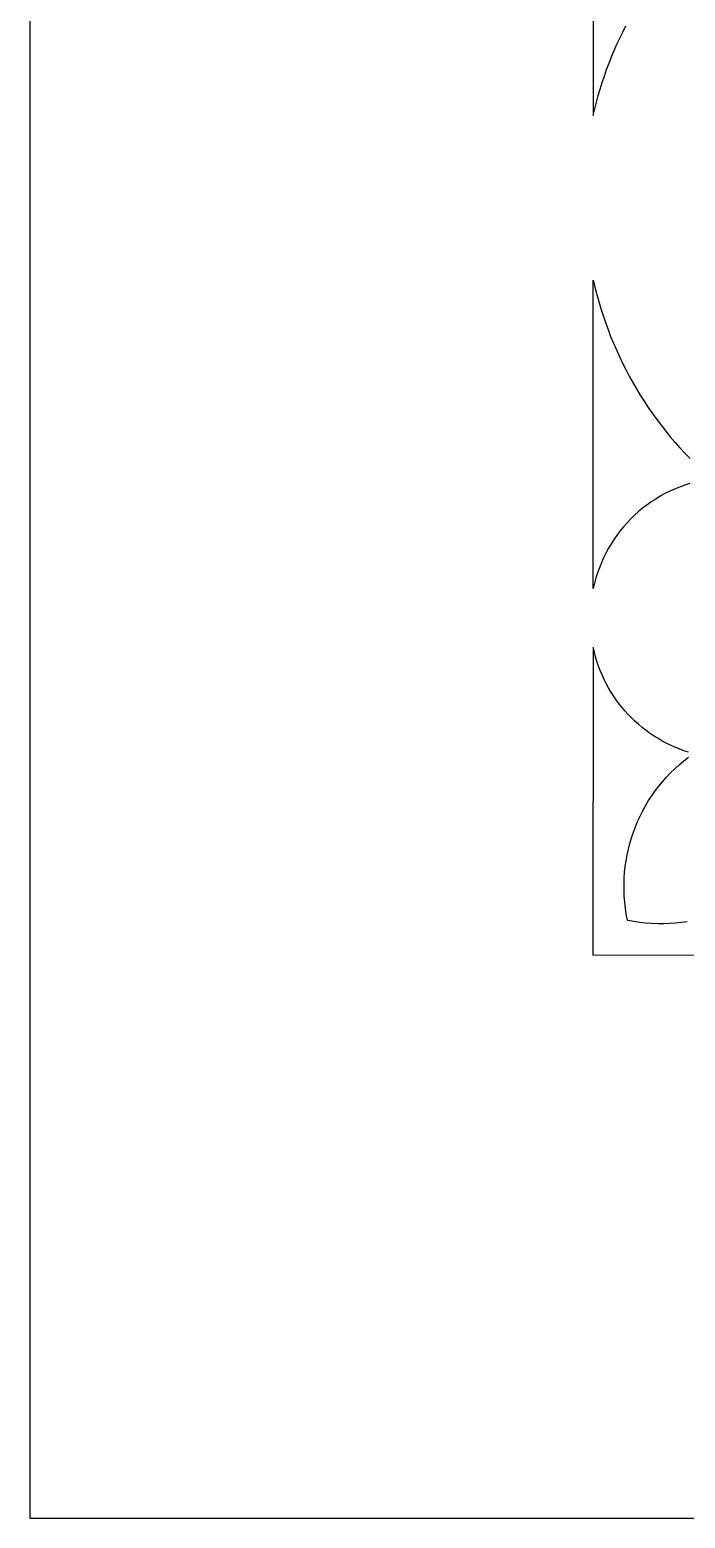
# Model space of a CAD drawing. Extents: x -1145 to -490, y -328 to 327.
# Drawn here: x -1145.3 to -1092.9, y -328.1 to -209.1 of the extents above; entities that cross this region are included whole.
import ezdxf

# ---------------------------------------------------------------- set-up
doc = ezdxf.new("R2010")
doc.units = 0
doc.layers.add('LAYER_1', color=18, linetype='CONTINUOUS')

msp = doc.modelspace()

# ---------------------------------------------------------------- linework, layer by layer
at = {"layer": 'LAYER_1'}
msp.add_lwpolyline([(-1145.26, -328.06), (-490.26, -328.06), (-490.26, 326.94), (-1145.26, 326.94)], close=True, dxfattribs=at)
for points in [[(-1100.22, -183.32), (-1100.22, -215.96), (-1100.09, -215.42), (-1099.96, -214.9), (-1099.82, -214.37), (-1099.66, -213.85), (-1099.5, -213.33), (-1099.33, -212.81), (-1099.15, -212.29), (-1098.96, -211.78), (-1098.76, -211.28), (-1098.55, -210.77), (-1098.33, -210.27), (-1098.1, -209.78), (-1097.86, -209.29), (-1097.62, -208.8)], [(-1092.49, -245.37), (-1092.91, -245.5), (-1093.32, -245.65), (-1093.72, -245.81), (-1094.11, -245.99), (-1094.49, -246.18), (-1094.87, -246.39), (-1095.23, -246.61), (-1095.59, -246.84), (-1095.93, -247.09), (-1096.27, -247.35), (-1096.6, -247.62), (-1096.91, -247.9), (-1097.21, -248.2), (-1097.51, -248.5), (-1097.79, -248.82), (-1098.06, -249.15), (-1098.31, -249.48), (-1098.55, -249.83), (-1098.79, -250.19), (-1099, -250.55), (-1099.21, -250.93), (-1099.4, -251.31), (-1099.57, -251.7), (-1099.73, -252.1), (-1099.88, -252.5), (-1100.01, -252.92), (-1100.12, -253.34), (-1100.22, -253.76), (-1100.22, -229.11), (-1100.08, -229.68), (-1099.94, -230.26), (-1099.78, -230.82), (-1099.61, -231.39), (-1099.43, -231.95), (-1099.24, -232.51), (-1099.04, -233.06), (-1098.83, -233.61), (-1098.61, -234.15), (-1098.37, -234.69), (-1098.13, -235.22), (-1097.88, -235.75), (-1097.61, -236.27), (-1097.34, -236.79), (-1097.05, -237.3), (-1096.76, -237.81), (-1096.46, -238.31), (-1096.14, -238.8), (-1095.82, -239.29), (-1095.49, -239.77), (-1095.14, -240.25), (-1094.79, -240.72), (-1094.43, -241.18), (-1094.06, -241.63), (-1093.68, -242.08), (-1093.29, -242.52), (-1092.89, -242.95), (-1092.48, -243.38)], [(-1092.6, -266.84), (-1092.97, -266.72), (-1093.34, -266.58), (-1093.7, -266.44), (-1094.05, -266.28), (-1094.4, -266.11), (-1094.74, -265.93), (-1095.07, -265.73), (-1095.4, -265.53), (-1095.71, -265.32), (-1096.02, -265.09), (-1096.32, -264.86), (-1096.61, -264.61), (-1096.89, -264.36), (-1097.17, -264.09), (-1097.43, -263.82), (-1097.69, -263.54), (-1097.93, -263.25), (-1098.17, -262.96), (-1098.39, -262.65), (-1098.6, -262.34), (-1098.81, -262.02), (-1099, -261.69), (-1099.18, -261.36), (-1099.35, -261.02), (-1099.51, -260.67), (-1099.66, -260.32), (-1099.8, -259.96), (-1099.92, -259.6), (-1100.03, -259.23), (-1100.13, -258.86), (-1100.22, -258.48), (-1100.26, -283.06), (-1075.69, -283.02)], [(-1092.71, -280.39), (-1093.18, -280.45), (-1093.65, -280.5), (-1094.12, -280.54), (-1094.59, -280.55), (-1095.07, -280.55), (-1095.55, -280.53), (-1096.03, -280.5), (-1096.5, -280.44), (-1096.98, -280.37), (-1097.46, -280.28), (-1097.47, -280.26), (-1097.49, -280.26), (-1097.58, -279.78), (-1097.65, -279.3), (-1097.7, -278.82), (-1097.74, -278.34), (-1097.76, -277.86), (-1097.76, -277.39), (-1097.74, -276.91), (-1097.71, -276.44), (-1097.66, -275.97), (-1097.59, -275.51), (-1097.51, -275.04), (-1097.41, -274.59), (-1097.29, -274.13), (-1097.16, -273.68), (-1097.01, -273.24), (-1096.85, -272.8), (-1096.67, -272.37), (-1096.47, -271.94), (-1096.26, -271.53), (-1096.03, -271.12), (-1095.79, -270.71), (-1095.54, -270.32), (-1095.27, -269.94), (-1094.98, -269.56), (-1094.69, -269.2), (-1094.37, -268.84), (-1094.05, -268.5), (-1093.71, -268.16), (-1093.35, -267.84), (-1092.99, -267.53), (-1092.61, -267.24)]]:
    msp.add_lwpolyline(points, dxfattribs=at)

doc.saveas('drawing.dxf')
